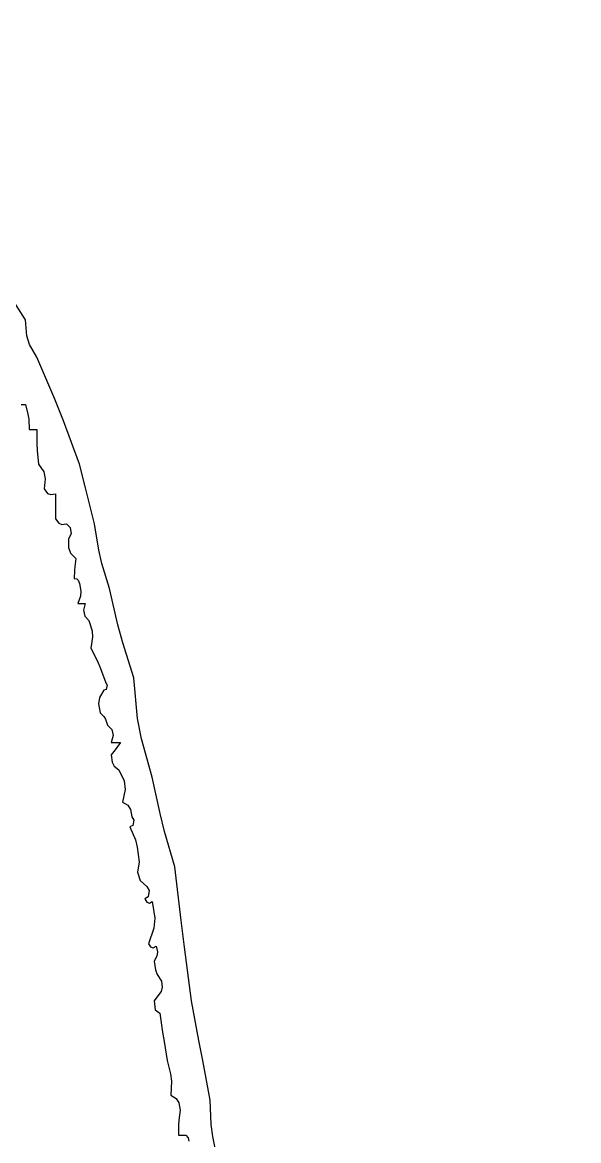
# Model space of a CAD drawing. Header units: millimetres. Extents: x 684742 to 685648, y 2544795 to 2545581.
# Drawn here: x 685620.373 to 685622.495, y 2544887.357 to 2544891.621 of the extents above; entities that cross this region are included whole.
import ezdxf

# ---------------------------------------------------------------- set-up
doc = ezdxf.new("R2010")
doc.units = ezdxf.units.MM
doc.layers.add('_0', color=7, linetype='Continuous')
doc.layers.add('JT-道路红线', color=7, linetype='Continuous', lineweight=5)

# ---------------------------------------------------------------- blocks, each defined once
blk = doc.blocks.new('dianziq11')
for p, q in [((1210008, -133369), (1209595, -132724)), ((1210024, -133563), (1210008, -133369)), ((1210055, -133666), (1210024, -133563)), ((1210144, -133821), (1210055, -133666)), ((1210364, -134330), (1210144, -133821)), ((1209954, -134393), (1209972, -134393)), ((1209972, -134393), (1210008, -134393)), ((1210008, -134393), (1210037, -134510)), ((1210468, -134590), (1210364, -134330)), ((1210037, -134510), (1210046, -134572)), ((1210046, -134572), (1210053, -134695)), ((1210053, -134695), (1210089, -134695)), ((1210089, -134695), (1210108, -134695)), ((1210108, -134695), (1210144, -134695)), ((1210144, -134695), (1210145, -134864)), ((1210664, -135116), (1210468, -134590)), ((1210145, -134864), (1210150, -134949)), ((1210150, -134949), (1210166, -135116)), ((1210166, -135116), (1210229, -135211)), ((1210736, -135405), (1210664, -135116)), ((1210229, -135211), (1210247, -135293)), ((1210247, -135293), (1210234, -135417)), ((1210234, -135417), (1210276, -135470)), ((1210276, -135470), (1210313, -135486)), ((1210313, -135486), (1210370, -135477)), ((1210370, -135477), (1210370, -135598)), ((1210772, -135550), (1210736, -135405)), ((1210370, -135598), (1210370, -135658)), ((1210370, -135658), (1210370, -135779)), ((1210845, -135839), (1210772, -135550)), ((1210370, -135779), (1210411, -135831)), ((1210411, -135831), (1210449, -135847)), ((1210449, -135847), (1210505, -135839)), ((1210505, -135839), (1210550, -135882)), ((1210550, -135882), (1210560, -135960)), ((1210895, -136160), (1210845, -135839)), ((1210560, -135960), (1210528, -136020)), ((1210528, -136020), (1210528, -136127)), ((1210528, -136127), (1210554, -136195)), ((1210554, -136195), (1210618, -136260)), ((1210932, -136319), (1210895, -136160)), ((1210618, -136260), (1210605, -136356)), ((1211025, -136622), (1210932, -136319)), ((1210601, -136404), (1210596, -136501)), ((1210605, -136356), (1210601, -136404)), ((1210596, -136501), (1210628, -136507)), ((1210628, -136507), (1210647, -136524)), ((1210647, -136524), (1210664, -136562)), ((1210664, -136562), (1210678, -136657)), ((1210673, -136715), (1210641, -136803)), ((1210678, -136657), (1210673, -136715)), ((1211127, -137062), (1211025, -136622)), ((1210641, -136803), (1210677, -136803)), ((1210677, -136803), (1210695, -136803)), ((1210695, -136803), (1210731, -136803)), ((1210731, -136803), (1210710, -136885)), ((1210710, -136885), (1210725, -136958)), ((1210725, -136958), (1210777, -137013)), ((1210777, -137013), (1210815, -137136)), ((1210815, -137136), (1210820, -137215)), ((1211186, -137280), (1211127, -137062)), ((1210820, -137215), (1210799, -137345)), ((1211319, -137706), (1211186, -137280)), ((1210799, -137345), (1210881, -137505)), ((1210881, -137505), (1210918, -137591)), ((1210918, -137591), (1210980, -137766)), ((1210980, -137766), (1210998, -137796)), ((1210998, -137796), (1210985, -137847)), ((1211366, -138199), (1211319, -137706)), ((1210905, -137943), (1210892, -138020)), ((1210958, -137857), (1210905, -137943)), ((1210985, -137847), (1210958, -137857)), ((1210892, -138020), (1210912, -138128)), ((1210912, -138128), (1210958, -138175)), ((1210958, -138175), (1210978, -138208)), ((1210978, -138208), (1211003, -138278)), ((1211413, -138446), (1211366, -138199)), ((1211003, -138278), (1211054, -138333)), ((1211054, -138333), (1211070, -138406)), ((1211070, -138406), (1211048, -138489)), ((1211048, -138489), (1211093, -138489)), ((1211093, -138489), (1211116, -138489)), ((1211116, -138489), (1211161, -138489)), ((1211161, -138489), (1211116, -138549)), ((1211545, -138911), (1211413, -138446)), ((1211093, -138579), (1211048, -138640)), ((1211048, -138640), (1211057, -138726)), ((1211116, -138549), (1211093, -138579)), ((1211057, -138726), (1211082, -138776)), ((1211082, -138776), (1211138, -138820)), ((1211138, -138820), (1211204, -138953)), ((1211639, -139350), (1211545, -138911)), ((1211204, -138953), (1211216, -139059)), ((1211216, -139059), (1211184, -139212)), ((1211184, -139212), (1211248, -139250)), ((1211248, -139250), (1211280, -139301)), ((1211280, -139301), (1211297, -139392)), ((1211297, -139392), (1211320, -139431)), ((1211320, -139431), (1211308, -139494)), ((1211693, -139568), (1211639, -139350)), ((1211308, -139494), (1211274, -139513)), ((1211274, -139513), (1211340, -139669)), ((1211817, -139995), (1211693, -139568)), ((1211340, -139669), (1211363, -139758)), ((1211363, -139758), (1211387, -139934)), ((1211387, -139934), (1211366, -140061)), ((1211895, -140646), (1211817, -139995)), ((1211366, -140061), (1211396, -140164)), ((1211396, -140164), (1211477, -140236)), ((1211477, -140236), (1211508, -140282)), ((1211496, -140359), (1211455, -140386)), ((1211455, -140386), (1211479, -140424)), ((1211508, -140282), (1211496, -140359)), ((1211479, -140424), (1211511, -140435)), ((1211511, -140435), (1211545, -140416)), ((1211545, -140416), (1211575, -140619)), ((1211575, -140619), (1211564, -140740)), ((1211936, -140971), (1211895, -140646)), ((1211564, -140740), (1211500, -140928)), ((1211500, -140928), (1211524, -140967)), ((1211524, -140967), (1211556, -140977)), ((1211556, -140977), (1211591, -140958)), ((1211600, -141080), (1211568, -141139)), ((1211591, -140958), (1211607, -141028)), ((1211607, -141028), (1211600, -141080)), ((1212020, -141621), (1211936, -140971)), ((1211568, -141139), (1211583, -141245)), ((1211583, -141245), (1211604, -141300)), ((1211604, -141300), (1211658, -141380)), ((1211666, -141456), (1211653, -141506)), ((1211658, -141380), (1211666, -141456)), ((1211613, -141561), (1211568, -141621)), ((1211568, -141621), (1211580, -141731)), ((1211653, -141506), (1211613, -141561)), ((1212110, -142103), (1212020, -141621)), ((1211580, -141731), (1211636, -141771)), ((1211636, -141771), (1211670, -142001)), ((1211670, -142001), (1211688, -142115)), ((1211688, -142115), (1211726, -142344)), ((1212156, -142344), (1212110, -142103)), ((1211726, -142344), (1211767, -142505)), ((1212246, -142825), (1212156, -142344)), ((1211767, -142505), (1211776, -142595)), ((1211776, -142595), (1211771, -142765)), ((1211771, -142765), (1211836, -142804)), ((1211836, -142804), (1211868, -142855)), ((1212259, -143118), (1212246, -142825)), ((1211884, -142946), (1211867, -143065)), ((1211868, -142855), (1211884, -142946)), ((1211867, -143065), (1211863, -143126)), ((1211863, -143126), (1211862, -143247)), ((1211862, -143247), (1211898, -143247)), ((1211898, -143247), (1211916, -143247)), ((1211916, -143247), (1211952, -143247)), ((1211952, -143247), (1211980, -143280)), ((1212278, -143266), (1212259, -143118)), ((1211980, -143280), (1211988, -143321)), ((1212337, -143548), (1212278, -143266))]:
    blk.add_line(p, q)
blk = doc.blocks.new('图框')
at = {"layer": '_0', "xscale": 0.0943866713860022, "yscale": 0.0943866713860022, "zscale": 0.0943866713860022}
blk.add_blockref('dianziq11', (1139.9, -72907.3), dxfattribs=at)

msp = doc.modelspace()

# ---------------------------------------------------------------- linework, layer by layer
at = {"layer": 'JT-道路红线'}
msp.add_lwpolyline([(685561.564, 2544836.62, -0.000012), (685525.5533, 2544830.2773, -0.000109), (685523.0872, 2544829.8441, -0.000152), (685520.6222, 2544829.4124, -0.000196), (685518.1581, 2544828.9826, -0.000239), (685515.6949, 2544828.5552, -0.000283), (685513.2325, 2544828.1305, -0.000326), (685510.7709, 2544827.7091, -0.00037), (685508.3099, 2544827.2913, -0.000392), (685505.9728, 2544826.8982, -0.000392), (685503.8406, 2544826.543, -0.000392), (685501.8673, 2544826.2175, -0.000392), (685500.022, 2544825.9161, -0.000392), (685498.2826, 2544825.6347, -0.000392), (685496.6327, 2544825.3705, -0.000392), (685495.0599, 2544825.1212, -0.000392), (685493.5541, 2544824.8849, -0.000392), (685492.1076, 2544824.6602, -0.000392), (685490.7138, 2544824.4459, -0.000392), (685489.3674, 2544824.2411, -0.000392), (685488.0637, 2544824.0449, -0.000392), (685486.7991, 2544823.8566, -0.000196), (685486.1803, 2544823.7652, -0.019313), (685425.3147, 2544817.1888, -0.000217)], format="xyb", dxfattribs=at)

# ---------------------------------------------------------------- block references
at = {"xscale": 0.003333333, "yscale": 0.003333333, "zscale": 0.003333333}
msp.add_blockref('图框', (685235.8899, 2545175.4712), dxfattribs=at)

doc.saveas('drawing.dxf')
